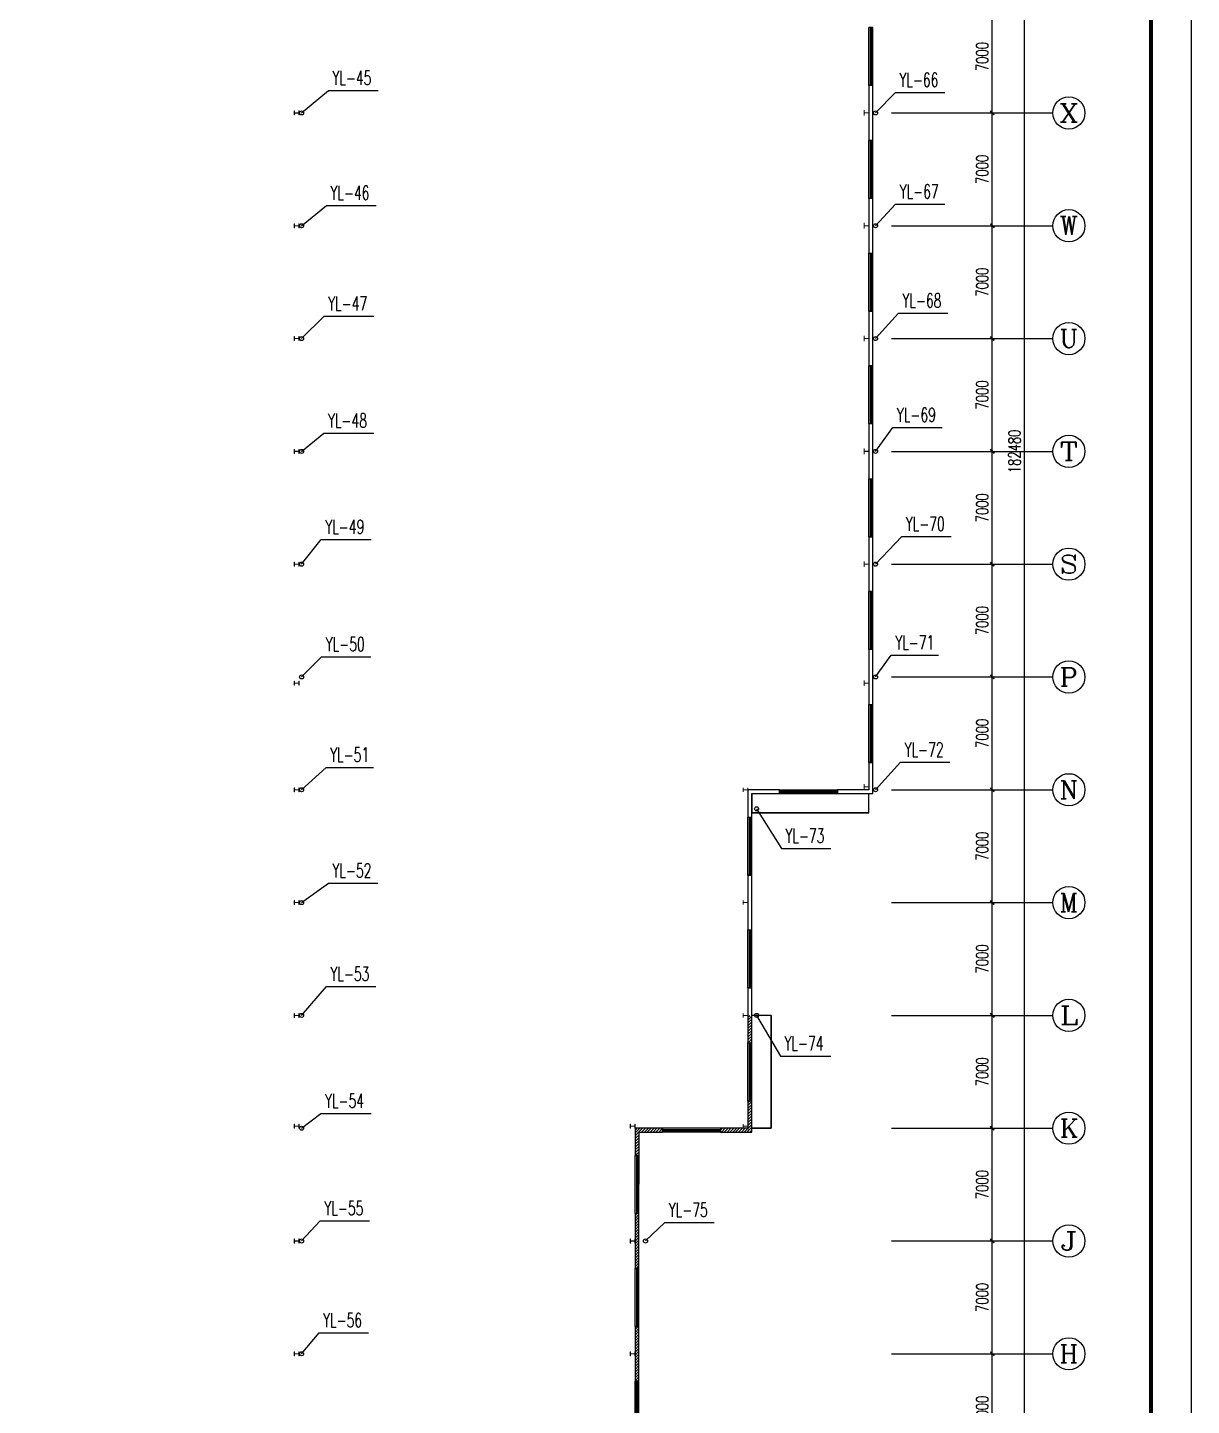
# Model space of a CAD drawing. Extents: x -4407041 to 173436, y -470270 to -29437.
# Drawn here: x -60078 to 12128, y -215987 to -130482 of the extents above; entities that cross this region are included whole.
import ezdxf
from ezdxf.enums import TextEntityAlignment as Align

# ---------------------------------------------------------------- set-up
doc = ezdxf.new("R2010")
doc.units = 0
doc.header["$LTSCALE"] = 1000
doc.header["$MEASUREMENT"] = 0
for name, color, linetype in [('AXIS', 3, 'Continuous'), ('AXIS_TEXT', 7, 'Continuous'), ('DIM_雨水', 3, 'Continuous'), ('PUB_HATCH', 8, 'Continuous'), ('PUB_TITLE', 4, 'Continuous'), ('VPIPE-雨水', 4, 'Continuous'), ('WALL', 9, 'Continuous'), ('WINDOW', 4, 'Continuous')]:
    doc.layers.add(name, color=color, linetype=linetype)
doc.layers.add('STXT_XG_THIN', color=2, linetype='Continuous', lineweight=0)
doc.styles.add('_TCH_AXIS', font='COMPLEX', dxfattribs={"bigfont": 'GBCBIG'})
doc.styles.add('_TCH_DIM_T3', font='SIMPLEX', dxfattribs={"width": 0.705882, "bigfont": 'GBCBIG'})
doc.styles.add('_TWT_SERIAL', font='COMPLEX', dxfattribs={"width": 0.8, "height": 3.5, "bigfont": 'HZTXT'})
doc.styles.add('COMPLEX', font='COMPLEX')
doc.dimstyles.new('_TCH_ARCH&&250', dxfattribs={"dimtxt": 743.75, "dimasz": 250, "dimexe": 625, "dimexo": 750, "dimgap": 250, "dimtad": 1, "dimdec": 0, "dimzin": 0, "dimdsep": 46, "dimtxsty": '_TCH_DIM_T3', "dimblk": 'ARCHTICK', "dimcen": 0.09, "dimclrt": 7, "dimazin": 2, "dimtfac": 1, "dimtdec": 0, "dimtix": 1, "dimtmove": 2, "dimatfit": 3, "dimfxl": 0, "dimtolj": 1, "dimtzin": 0, "dimarcsym": 0})
pattern_1 = [(45, (0, 89.76), (-88.38838, 88.38838), [])]

# ---------------------------------------------------------------- blocks, each defined once
blk = doc.blocks.new('_ArchTick')
at = {"color": 0, "linetype": 'ByBlock', "const_width": 0.4}
blk.add_lwpolyline([(-0.5, -0.5), (0.5, 0.5)], dxfattribs=at)
blk = doc.blocks.new('*D326')
at = {"layer": 'AXIS', "color": 0, "lineweight": -2}
for p, q in [((-5726, -212782), (399, -212782)), ((-226, -219782), (-226, -212782)), ((-5726, -219782), (399, -219782))]:
    blk.add_line(p, q, dxfattribs=at)
at = {"layer": 'Defpoints', "color": 0}
for p in [(-6476, -212782), (-226, -212782), (-6476, -219782)]:
    blk.add_point(p, dxfattribs=at)
at = {"layer": 'AXIS', "color": 0, "lineweight": -2, "xscale": 250, "yscale": 250, "zscale": 250}
for p, rotation in [((-226, -212782), 90), ((-226, -219782), 270)]:
    blk.add_blockref('_ArchTick', p, dxfattribs=dict(at, rotation=rotation))
at = {"layer": 'AXIS', "color": 7, "insert": (-848, -216282), "char_height": 743.8, "attachment_point": 5, "rotation": 90, "style": '_TCH_DIM_T3'}
blk.add_mtext('\\A1;7000', dxfattribs=at)
blk = doc.blocks.new('*D327')
at = {"layer": 'AXIS', "color": 0, "lineweight": -2}
for p, q in [((-5726, -205782), (399, -205782)), ((-226, -212782), (-226, -205782)), ((-5726, -212782), (399, -212782))]:
    blk.add_line(p, q, dxfattribs=at)
at = {"layer": 'Defpoints', "color": 0}
for p in [(-6476, -205782), (-226, -205782), (-6476, -212782)]:
    blk.add_point(p, dxfattribs=at)
at = {"layer": 'AXIS', "color": 0, "lineweight": -2, "xscale": 250, "yscale": 250, "zscale": 250}
for p, rotation in [((-226, -205782), 90), ((-226, -212782), 270)]:
    blk.add_blockref('_ArchTick', p, dxfattribs=dict(at, rotation=rotation))
at = {"layer": 'AXIS', "color": 7, "insert": (-848, -209282), "char_height": 743.8, "attachment_point": 5, "rotation": 90, "style": '_TCH_DIM_T3'}
blk.add_mtext('\\A1;7000', dxfattribs=at)
blk = doc.blocks.new('*D328')
at = {"layer": 'AXIS', "color": 0, "lineweight": -2}
for p, q in [((-5726, -198782), (399, -198782)), ((-226, -205782), (-226, -198782)), ((-5726, -205782), (399, -205782))]:
    blk.add_line(p, q, dxfattribs=at)
at = {"layer": 'Defpoints', "color": 0}
for p in [(-6476, -198782), (-226, -198782), (-6476, -205782)]:
    blk.add_point(p, dxfattribs=at)
at = {"layer": 'AXIS', "color": 0, "lineweight": -2, "xscale": 250, "yscale": 250, "zscale": 250}
for p, rotation in [((-226, -198782), 90), ((-226, -205782), 270)]:
    blk.add_blockref('_ArchTick', p, dxfattribs=dict(at, rotation=rotation))
at = {"layer": 'AXIS', "color": 7, "insert": (-848, -202282), "char_height": 743.8, "attachment_point": 5, "rotation": 90, "style": '_TCH_DIM_T3'}
blk.add_mtext('\\A1;7000', dxfattribs=at)
blk = doc.blocks.new('*D329')
at = {"layer": 'AXIS', "color": 0, "lineweight": -2}
for p, q in [((-5726, -191782), (399, -191782)), ((-226, -198782), (-226, -191782)), ((-5726, -198782), (399, -198782))]:
    blk.add_line(p, q, dxfattribs=at)
at = {"layer": 'Defpoints', "color": 0}
for p in [(-6476, -191782), (-226, -191782), (-6476, -198782)]:
    blk.add_point(p, dxfattribs=at)
at = {"layer": 'AXIS', "color": 0, "lineweight": -2, "xscale": 250, "yscale": 250, "zscale": 250}
for p, rotation in [((-226, -191782), 90), ((-226, -198782), 270)]:
    blk.add_blockref('_ArchTick', p, dxfattribs=dict(at, rotation=rotation))
at = {"layer": 'AXIS', "color": 7, "insert": (-848, -195282), "char_height": 743.8, "attachment_point": 5, "rotation": 90, "style": '_TCH_DIM_T3'}
blk.add_mtext('\\A1;7000', dxfattribs=at)
blk = doc.blocks.new('*D330')
at = {"layer": 'AXIS', "color": 0, "lineweight": -2}
for p, q in [((-5726, -184782), (399, -184782)), ((-226, -191782), (-226, -184782)), ((-5726, -191782), (399, -191782))]:
    blk.add_line(p, q, dxfattribs=at)
at = {"layer": 'Defpoints', "color": 0}
for p in [(-6476, -184782), (-226, -184782), (-6476, -191782)]:
    blk.add_point(p, dxfattribs=at)
at = {"layer": 'AXIS', "color": 0, "lineweight": -2, "xscale": 250, "yscale": 250, "zscale": 250}
for p, rotation in [((-226, -184782), 90), ((-226, -191782), 270)]:
    blk.add_blockref('_ArchTick', p, dxfattribs=dict(at, rotation=rotation))
at = {"layer": 'AXIS', "color": 7, "insert": (-848, -188282), "char_height": 743.8, "attachment_point": 5, "rotation": 90, "style": '_TCH_DIM_T3'}
blk.add_mtext('\\A1;7000', dxfattribs=at)
blk = doc.blocks.new('*D331')
at = {"layer": 'AXIS', "color": 0, "lineweight": -2}
for p, q in [((-5726, -177782), (399, -177782)), ((-226, -184782), (-226, -177782)), ((-5726, -184782), (399, -184782))]:
    blk.add_line(p, q, dxfattribs=at)
at = {"layer": 'Defpoints', "color": 0}
for p in [(-6476, -177782), (-226, -177782), (-6476, -184782)]:
    blk.add_point(p, dxfattribs=at)
at = {"layer": 'AXIS', "color": 0, "lineweight": -2, "xscale": 250, "yscale": 250, "zscale": 250}
for p, rotation in [((-226, -177782), 90), ((-226, -184782), 270)]:
    blk.add_blockref('_ArchTick', p, dxfattribs=dict(at, rotation=rotation))
at = {"layer": 'AXIS', "color": 7, "insert": (-848, -181282), "char_height": 743.8, "attachment_point": 5, "rotation": 90, "style": '_TCH_DIM_T3'}
blk.add_mtext('\\A1;7000', dxfattribs=at)
blk = doc.blocks.new('*D332')
at = {"layer": 'AXIS', "color": 0, "lineweight": -2}
for p, q in [((-5726, -170782), (399, -170782)), ((-226, -177782), (-226, -170782)), ((-5726, -177782), (399, -177782))]:
    blk.add_line(p, q, dxfattribs=at)
at = {"layer": 'Defpoints', "color": 0}
for p in [(-6476, -170782), (-226, -170782), (-6476, -177782)]:
    blk.add_point(p, dxfattribs=at)
at = {"layer": 'AXIS', "color": 0, "lineweight": -2, "xscale": 250, "yscale": 250, "zscale": 250}
for p, rotation in [((-226, -170782), 90), ((-226, -177782), 270)]:
    blk.add_blockref('_ArchTick', p, dxfattribs=dict(at, rotation=rotation))
at = {"layer": 'AXIS', "color": 7, "insert": (-848, -174282), "char_height": 743.8, "attachment_point": 5, "rotation": 90, "style": '_TCH_DIM_T3'}
blk.add_mtext('\\A1;7000', dxfattribs=at)
blk = doc.blocks.new('*D333')
at = {"layer": 'AXIS', "color": 0, "lineweight": -2}
for p, q in [((-5726, -163782), (399, -163782)), ((-226, -170782), (-226, -163782)), ((-5726, -170782), (399, -170782))]:
    blk.add_line(p, q, dxfattribs=at)
at = {"layer": 'Defpoints', "color": 0}
for p in [(-6476, -163782), (-226, -163782), (-6476, -170782)]:
    blk.add_point(p, dxfattribs=at)
at = {"layer": 'AXIS', "color": 0, "lineweight": -2, "xscale": 250, "yscale": 250, "zscale": 250}
for p, rotation in [((-226, -163782), 90), ((-226, -170782), 270)]:
    blk.add_blockref('_ArchTick', p, dxfattribs=dict(at, rotation=rotation))
at = {"layer": 'AXIS', "color": 7, "insert": (-848, -167282), "char_height": 743.8, "attachment_point": 5, "rotation": 90, "style": '_TCH_DIM_T3'}
blk.add_mtext('\\A1;7000', dxfattribs=at)
blk = doc.blocks.new('*D334')
at = {"layer": 'AXIS', "color": 0, "lineweight": -2}
for p, q in [((-5726, -156782), (399, -156782)), ((-226, -163782), (-226, -156782)), ((-5726, -163782), (399, -163782))]:
    blk.add_line(p, q, dxfattribs=at)
at = {"layer": 'Defpoints', "color": 0}
for p in [(-6476, -156782), (-226, -156782), (-6476, -163782)]:
    blk.add_point(p, dxfattribs=at)
at = {"layer": 'AXIS', "color": 0, "lineweight": -2, "xscale": 250, "yscale": 250, "zscale": 250}
for p, rotation in [((-226, -156782), 90), ((-226, -163782), 270)]:
    blk.add_blockref('_ArchTick', p, dxfattribs=dict(at, rotation=rotation))
at = {"layer": 'AXIS', "color": 7, "insert": (-848, -160282), "char_height": 743.8, "attachment_point": 5, "rotation": 90, "style": '_TCH_DIM_T3'}
blk.add_mtext('\\A1;7000', dxfattribs=at)
blk = doc.blocks.new('*D335')
at = {"layer": 'AXIS', "color": 0, "lineweight": -2}
for p, q in [((-5726, -149782), (399, -149782)), ((-226, -156782), (-226, -149782)), ((-5726, -156782), (399, -156782))]:
    blk.add_line(p, q, dxfattribs=at)
at = {"layer": 'Defpoints', "color": 0}
for p in [(-6476, -149782), (-226, -149782), (-6476, -156782)]:
    blk.add_point(p, dxfattribs=at)
at = {"layer": 'AXIS', "color": 0, "lineweight": -2, "xscale": 250, "yscale": 250, "zscale": 250}
for p, rotation in [((-226, -149782), 90), ((-226, -156782), 270)]:
    blk.add_blockref('_ArchTick', p, dxfattribs=dict(at, rotation=rotation))
at = {"layer": 'AXIS', "color": 7, "insert": (-848, -153282), "char_height": 743.8, "attachment_point": 5, "rotation": 90, "style": '_TCH_DIM_T3'}
blk.add_mtext('\\A1;7000', dxfattribs=at)
blk = doc.blocks.new('*D336')
at = {"layer": 'AXIS', "color": 0, "lineweight": -2}
for p, q in [((-5726, -142782), (399, -142782)), ((-226, -149782), (-226, -142782)), ((-5726, -149782), (399, -149782))]:
    blk.add_line(p, q, dxfattribs=at)
at = {"layer": 'Defpoints', "color": 0}
for p in [(-6476, -142782), (-226, -142782), (-6476, -149782)]:
    blk.add_point(p, dxfattribs=at)
at = {"layer": 'AXIS', "color": 0, "lineweight": -2, "xscale": 250, "yscale": 250, "zscale": 250}
for p, rotation in [((-226, -142782), 90), ((-226, -149782), 270)]:
    blk.add_blockref('_ArchTick', p, dxfattribs=dict(at, rotation=rotation))
at = {"layer": 'AXIS', "color": 7, "insert": (-848, -146282), "char_height": 743.8, "attachment_point": 5, "rotation": 90, "style": '_TCH_DIM_T3'}
blk.add_mtext('\\A1;7000', dxfattribs=at)
blk = doc.blocks.new('*D337')
at = {"layer": 'AXIS', "color": 0, "lineweight": -2}
for p, q in [((-5726, -135782), (399, -135782)), ((-226, -142782), (-226, -135782)), ((-5726, -142782), (399, -142782))]:
    blk.add_line(p, q, dxfattribs=at)
at = {"layer": 'Defpoints', "color": 0}
for p in [(-6476, -135782), (-226, -135782), (-6476, -142782)]:
    blk.add_point(p, dxfattribs=at)
at = {"layer": 'AXIS', "color": 0, "lineweight": -2, "xscale": 250, "yscale": 250, "zscale": 250}
for p, rotation in [((-226, -135782), 90), ((-226, -142782), 270)]:
    blk.add_blockref('_ArchTick', p, dxfattribs=dict(at, rotation=rotation))
at = {"layer": 'AXIS', "color": 7, "insert": (-848, -139282), "char_height": 743.8, "attachment_point": 5, "rotation": 90, "style": '_TCH_DIM_T3'}
blk.add_mtext('\\A1;7000', dxfattribs=at)
blk = doc.blocks.new('*D338')
at = {"layer": 'AXIS', "color": 0, "lineweight": -2}
for p, q in [((-5726, -128782), (399, -128782)), ((-226, -135782), (-226, -128782)), ((-5726, -135782), (399, -135782))]:
    blk.add_line(p, q, dxfattribs=at)
at = {"layer": 'Defpoints', "color": 0}
for p in [(-6476, -128782), (-226, -128782), (-6476, -135782)]:
    blk.add_point(p, dxfattribs=at)
at = {"layer": 'AXIS', "color": 0, "lineweight": -2, "xscale": 250, "yscale": 250, "zscale": 250}
for p, rotation in [((-226, -128782), 90), ((-226, -135782), 270)]:
    blk.add_blockref('_ArchTick', p, dxfattribs=dict(at, rotation=rotation))
at = {"layer": 'AXIS', "color": 7, "insert": (-848, -132282), "char_height": 743.8, "attachment_point": 5, "rotation": 90, "style": '_TCH_DIM_T3'}
blk.add_mtext('\\A1;7000', dxfattribs=at)
blk = doc.blocks.new('*D350')
at = {"layer": 'AXIS', "color": 0, "lineweight": -2}
for p, q in [((-5726, -65542), (2399, -65542)), ((1774, -248022), (1774, -65542)), ((-5726, -248022), (2399, -248022))]:
    blk.add_line(p, q, dxfattribs=at)
at = {"layer": 'Defpoints', "color": 0}
for p in [(-6476, -65542), (1774, -65542), (-6476, -248022)]:
    blk.add_point(p, dxfattribs=at)
at = {"layer": 'AXIS', "color": 0, "lineweight": -2, "xscale": 250, "yscale": 250, "zscale": 250}
for p, rotation in [((1774, -65542), 90), ((1774, -248022), 270)]:
    blk.add_blockref('_ArchTick', p, dxfattribs=dict(at, rotation=rotation))
at = {"layer": 'AXIS', "color": 7, "insert": (1152, -156782), "char_height": 743.8, "attachment_point": 5, "rotation": 90, "style": '_TCH_DIM_T3'}
blk.add_mtext('\\A1;182480', dxfattribs=at)
blk = doc.blocks.new('$TCHSYS$WIN2D')
for p, q in [((-0.5, 0.5), (0.5, 0.5)), ((-0.5, 0.5), (-0.5, -0.5)), ((0.5, 0.5), (0.5, -0.5)), ((0.5, 0.167), (-0.5, 0.167)), ((0.5, -0.167), (-0.5, -0.167)), ((-0.5, -0.5), (0.5, -0.5))]:
    blk.add_line(p, q)
blk = doc.blocks.new('_AXISO')
blk.add_circle((0, 0), 0.5)
at = {"layer": 'AXIS_TEXT', "style": 'COMPLEX', "width": 1.041667}
blk.add_attdef('A', text='', height=0.56, dxfattribs=at).set_placement((-0.25, -0.28), (0.25, -0.28), align=Align.FIT)

msp = doc.modelspace()

# ---------------------------------------------------------------- hatches: boundary and pattern name
at = {"layer": 'PUB_HATCH'}
h = msp.add_hatch(dxfattribs=at)
h.set_pattern_fill('普通砖', color=256, scale=50, style=0)
h.set_pattern_definition(pattern_1)
h.paths.add_polyline_path([(-15383.2, -191790.1), (-15383.2, -193481.9), (-15143.2, -193481.9), (-15143.2, -191790.1), (-15223.2, -191784.6)])
h = msp.add_hatch(dxfattribs=at)
h.set_pattern_fill('普通砖', color=256, scale=50, style=0)
h.set_pattern_definition(pattern_1)
h.paths.add_polyline_path([(-15143.2, -199021.9), (-15143.2, -197081.9), (-15383.2, -197081.9), (-15383.2, -198781.9)])
h = msp.add_hatch(dxfattribs=at)
h.set_pattern_fill('普通砖', color=256, scale=50, style=0)
h.set_pattern_definition(pattern_1)
h.paths.add_polyline_path([(-22383.2, -198781.9), (-22383.9, -200481.8), (-22143.9, -200481.9), (-22143.3, -199021.9)])
h = msp.add_hatch(dxfattribs=at)
h.set_pattern_fill('普通砖', color=256, scale=50, style=0)
h.set_pattern_definition(pattern_1)
h.paths.add_polyline_path([(-22143.3, -199021.9), (-20683.2, -199021.9), (-20683.2, -198781.9), (-22383.2, -198781.9)])
h = msp.add_hatch(dxfattribs=at)
h.set_pattern_fill('普通砖', color=256, scale=50, style=0)
h.set_pattern_definition(pattern_1)
h.paths.add_polyline_path([(-15383.2, -198781.9), (-17083.2, -198781.9), (-17083.2, -199021.9), (-15143.2, -199021.9)])
h = msp.add_hatch(dxfattribs=at)
h.set_pattern_fill('普通砖', color=256, scale=50, style=0)
h.set_pattern_definition(pattern_1)
h.paths.add_polyline_path([(-22385.6, -204081.8), (-22387.1, -207481.8), (-22147.1, -207481.9), (-22145.6, -204081.9)])
h = msp.add_hatch(dxfattribs=at)
h.set_pattern_fill('普通砖', color=256, scale=50, style=0)
h.set_pattern_definition(pattern_1)
h.paths.add_polyline_path([(-22388.8, -211081.8), (-22390.3, -214481.8), (-22150.3, -214481.9), (-22148.8, -211081.9)])

# ---------------------------------------------------------------- linework, layer by layer
for points in [[(-7883.3, -179221.9), (-15143.2, -179221.9), (-15143.2, -178021.9), (-15143.2, -179221.9), (-7883.3, -179221.9), (-7883.3, -178021.9)], [(-13943.2, -191781.9), (-13943.2, -198781.9), (-15143.2, -198781.9), (-13943.2, -198781.9), (-13943.2, -191781.9), (-15143.2, -191781.9)]]:
    msp.add_lwpolyline(points)
at = {"layer": 'AXIS'}
for p, q in [((-6476.5, -135781.9), (3523.5, -135781.9)), ((-6476.5, -142781.9), (3523.5, -142781.9)), ((-6476.5, -149781.9), (3523.5, -149781.9)), ((-6476.5, -156781.9), (3523.5, -156781.9)), ((-6476.5, -163781.9), (3523.5, -163781.9)), ((-6476.5, -170781.9), (3523.5, -170781.9)), ((-6476.5, -177781.9), (3523.5, -177781.9)), ((-6476.5, -184781.9), (3523.5, -184781.9)), ((-6476.5, -191781.9), (3523.5, -191781.9)), ((-6476.5, -198781.9), (3523.5, -198781.9)), ((-6476.5, -205781.9), (3523.5, -205781.9)), ((-6476.5, -212781.9), (3523.5, -212781.9))]:
    msp.add_line(p, q, dxfattribs=at)
at = {"layer": 'DIM_雨水'}
for p, q in [((-43074.5, -135781.8), (-41416, -134386)), ((-41416, -134386), (-38329.3, -134386)), ((-7468, -135781.9), (-6241.3, -134509.6)), ((-6241.3, -134509.6), (-3179.9, -134509.6)), ((-43074.5, -142781.8), (-41536.5, -141527)), ((-41536.5, -141527), (-38449.8, -141527)), ((-7468, -142781.9), (-6223.3, -141441.6)), ((-6223.3, -141441.6), (-3161.9, -141441.6)), ((-43074.5, -149781.8), (-41677.5, -148399)), ((-41677.5, -148399), (-38590.8, -148399)), ((-7468, -149781.9), (-6050.3, -148206.1)), ((-6050.3, -148206.1), (-2988.9, -148206.1)), ((-7468, -156781.9), (-6394.8, -155307.6)), ((-6394.8, -155307.6), (-3333.4, -155307.6)), ((-43074.5, -156781.8), (-41691.5, -155655)), ((-41691.5, -155655), (-38604.8, -155655)), ((-43074.5, -163781.8), (-41857.5, -162253)), ((-41857.5, -162253), (-38770.8, -162253)), ((-7468, -163781.9), (-5847.3, -162067.1)), ((-5847.3, -162067.1), (-2785.9, -162067.1)), ((-43074.5, -170781.8), (-41834, -169529)), ((-41834, -169529), (-38772.6, -169529)), ((-7468, -170781.9), (-6502.8, -169432.1)), ((-6502.8, -169432.1), (-3567.5, -169432.1)), ((-7468, -177781.9), (-5916.8, -176077.1)), ((-5916.8, -176077.1), (-2855.4, -176077.1)), ((-43074.5, -177781.8), (-41560.5, -176391.5)), ((-41560.5, -176391.5), (-38625.3, -176391.5)), ((-14848.5, -178964.1), (-13312.6, -181418.9)), ((-13312.6, -181418.9), (-10251.2, -181418.9)), ((-43074.5, -184781.8), (-41416.5, -183584)), ((-41416.5, -183584), (-38355.1, -183584)), ((-43074.5, -191781.8), (-41538.5, -189991.5)), ((-41538.5, -189991.5), (-38477.1, -189991.5)), ((-14848.5, -191781.9), (-13363.6, -194302.9)), ((-13363.6, -194302.9), (-10251.4, -194302.9)), ((-43074.5, -198781.8), (-41873.5, -197876)), ((-41873.5, -197876), (-38761.3, -197876)), ((-43074.5, -205781.8), (-41917.5, -204527.5)), ((-41917.5, -204527.5), (-38856.1, -204527.5)), ((-21740.5, -205781.9), (-20547.1, -204636.9)), ((-20547.1, -204636.9), (-17485.7, -204636.9)), ((-43074.5, -212781.8), (-41995.5, -211480)), ((-41995.5, -211480), (-38934.1, -211480))]:
    msp.add_line(p, q, dxfattribs=at)
at = {"layer": 'PUB_TITLE'}
msp.add_lwpolyline([(-136371.5, -29436.9), (-136371.5, -292186.9), (12128.5, -292186.9), (12128.5, -29436.9)], close=True, dxfattribs=at)
at = {"layer": 'PUB_TITLE', "const_width": 250}
msp.add_lwpolyline([(-133871.5, -35686.9), (-133871.5, -289686.9), (9628.5, -289686.9), (9628.5, -35686.9)], close=True, dxfattribs=at)
at = {"layer": 'STXT_XG_THIN', "color": 2}
for points in [[(-43533.2, -135906.8), (-43533.2, -135656.8), (-43523, -135656.8), (-43523, -135778.9), (-43243.4, -135778.9), (-43243.4, -135656.8), (-43233.2, -135656.8), (-43233.2, -135906.8), (-43243.4, -135906.8), (-43243.4, -135784.7), (-43523, -135784.7), (-43523, -135906.8), (-43533.2, -135906.8)], [(-8183.3, -135949), (-8183.3, -135609), (-8173.1, -135609), (-8173.1, -135776.1), (-7893.5, -135776.1), (-7893.5, -135609), (-7883.3, -135609), (-7883.3, -135949), (-7893.5, -135949), (-7893.5, -135781.9), (-8173.1, -135781.9), (-8173.1, -135949), (-8183.3, -135949)], [(-43533.2, -142906.8), (-43533.2, -142656.8), (-43523, -142656.8), (-43523, -142778.9), (-43243.4, -142778.9), (-43243.4, -142656.8), (-43233.2, -142656.8), (-43233.2, -142906.8), (-43243.4, -142906.8), (-43243.4, -142784.7), (-43523, -142784.7), (-43523, -142906.8), (-43533.2, -142906.8)], [(-8183.3, -142949), (-8183.3, -142609), (-8173.1, -142609), (-8173.1, -142776.1), (-7893.5, -142776.1), (-7893.5, -142609), (-7883.3, -142609), (-7883.3, -142949), (-7893.5, -142949), (-7893.5, -142781.9), (-8173.1, -142781.9), (-8173.1, -142949), (-8183.3, -142949)], [(-8183.3, -149949), (-8183.3, -149609), (-8173.1, -149609), (-8173.1, -149776.1), (-7893.5, -149776.1), (-7893.5, -149609), (-7883.3, -149609), (-7883.3, -149949), (-7893.5, -149949), (-7893.5, -149781.9), (-8173.1, -149781.9), (-8173.1, -149949), (-8183.3, -149949)], [(-43533.2, -149906.8), (-43533.2, -149656.8), (-43523, -149656.8), (-43523, -149778.9), (-43243.4, -149778.9), (-43243.4, -149656.8), (-43233.2, -149656.8), (-43233.2, -149906.8), (-43243.4, -149906.8), (-43243.4, -149784.7), (-43523, -149784.7), (-43523, -149906.8), (-43533.2, -149906.8)], [(-43533.2, -156906.8), (-43533.2, -156656.8), (-43523, -156656.8), (-43523, -156778.9), (-43243.4, -156778.9), (-43243.4, -156656.8), (-43233.2, -156656.8), (-43233.2, -156906.8), (-43243.4, -156906.8), (-43243.4, -156784.7), (-43523, -156784.7), (-43523, -156906.8), (-43533.2, -156906.8)], [(-8183.3, -156949), (-8183.3, -156609), (-8173.1, -156609), (-8173.1, -156776.1), (-7893.5, -156776.1), (-7893.5, -156609), (-7883.3, -156609), (-7883.3, -156949), (-7893.5, -156949), (-7893.5, -156781.9), (-8173.1, -156781.9), (-8173.1, -156949), (-8183.3, -156949)], [(-43533.2, -163906.8), (-43533.2, -163656.8), (-43523, -163656.8), (-43523, -163778.9), (-43243.4, -163778.9), (-43243.4, -163656.8), (-43233.2, -163656.8), (-43233.2, -163906.8), (-43243.4, -163906.8), (-43243.4, -163784.7), (-43523, -163784.7), (-43523, -163906.8), (-43533.2, -163906.8)], [(-8183.3, -163949), (-8183.3, -163609), (-8173.1, -163609), (-8173.1, -163776.1), (-7893.5, -163776.1), (-7893.5, -163609), (-7883.3, -163609), (-7883.3, -163949), (-7893.5, -163949), (-7893.5, -163781.9), (-8173.1, -163781.9), (-8173.1, -163949), (-8183.3, -163949)], [(-8183.3, -171339), (-8183.3, -170999), (-8173.1, -170999), (-8173.1, -171166.1), (-7893.5, -171166.1), (-7893.5, -170999), (-7883.3, -170999), (-7883.3, -171339), (-7893.5, -171339), (-7893.5, -171171.9), (-8173.1, -171171.9), (-8173.1, -171339), (-8183.3, -171339)], [(-43533.2, -171296.8), (-43533.2, -171046.8), (-43523, -171046.8), (-43523, -171168.9), (-43243.4, -171168.9), (-43243.4, -171046.8), (-43233.2, -171046.8), (-43233.2, -171296.8), (-43243.4, -171296.8), (-43243.4, -171174.7), (-43523, -171174.7), (-43523, -171296.8), (-43533.2, -171296.8)], [(-43533.2, -177906.8), (-43533.2, -177656.8), (-43523, -177656.8), (-43523, -177778.9), (-43243.4, -177778.9), (-43243.4, -177656.8), (-43233.2, -177656.8), (-43233.2, -177906.8), (-43243.4, -177906.8), (-43243.4, -177784.7), (-43523, -177784.7), (-43523, -177906.8), (-43533.2, -177906.8)], [(-15683.2, -177906.8), (-15683.2, -177656.8), (-15673, -177656.8), (-15673, -177778.9), (-15393.4, -177778.9), (-15393.4, -177656.8), (-15383.2, -177656.8), (-15383.2, -177906.8), (-15393.4, -177906.8), (-15393.4, -177784.7), (-15673, -177784.7), (-15673, -177906.8), (-15683.2, -177906.8)], [(-8183.3, -177776.1), (-8183.3, -177436.1), (-8173.1, -177436.1), (-8173.1, -177603.2), (-7893.5, -177603.2), (-7893.5, -177436.1), (-7883.3, -177436.1), (-7883.3, -177776.1), (-7893.5, -177776.1), (-7893.5, -177609), (-8173.1, -177609), (-8173.1, -177776.1), (-8183.3, -177776.1)], [(-43533.2, -184906.8), (-43533.2, -184656.8), (-43523, -184656.8), (-43523, -184778.9), (-43243.4, -184778.9), (-43243.4, -184656.8), (-43233.2, -184656.8), (-43233.2, -184906.8), (-43243.4, -184906.8), (-43243.4, -184784.7), (-43523, -184784.7), (-43523, -184906.8), (-43533.2, -184906.8)], [(-15683.2, -184906.8), (-15683.2, -184656.8), (-15673, -184656.8), (-15673, -184778.9), (-15393.4, -184778.9), (-15393.4, -184656.8), (-15383.2, -184656.8), (-15383.2, -184906.8), (-15393.4, -184906.8), (-15393.4, -184784.7), (-15673, -184784.7), (-15673, -184906.8), (-15683.2, -184906.8)], [(-43533.2, -191906.8), (-43533.2, -191656.8), (-43523, -191656.8), (-43523, -191778.9), (-43243.4, -191778.9), (-43243.4, -191656.8), (-43233.2, -191656.8), (-43233.2, -191906.8), (-43243.4, -191906.8), (-43243.4, -191784.7), (-43523, -191784.7), (-43523, -191906.8), (-43533.2, -191906.8)], [(-15683.2, -191906.8), (-15683.2, -191656.8), (-15673, -191656.8), (-15673, -191778.9), (-15393.4, -191778.9), (-15393.4, -191656.8), (-15383.2, -191656.8), (-15383.2, -191906.8), (-15393.4, -191906.8), (-15393.4, -191784.7), (-15673, -191784.7), (-15673, -191906.8), (-15683.2, -191906.8)], [(-43533.2, -198781.8), (-43533.2, -198531.8), (-43523, -198531.8), (-43523, -198653.9), (-43243.4, -198653.9), (-43243.4, -198531.8), (-43233.2, -198531.8), (-43233.2, -198781.8), (-43243.4, -198781.8), (-43243.4, -198659.7), (-43523, -198659.7), (-43523, -198781.8), (-43533.2, -198781.8)], [(-22683.2, -198781.9), (-22683.2, -198531.9), (-22673, -198531.9), (-22673, -198654), (-22393.4, -198654), (-22393.4, -198531.9), (-22383.2, -198531.9), (-22383.2, -198781.9), (-22393.4, -198781.9), (-22393.4, -198659.8), (-22673, -198659.8), (-22673, -198781.9), (-22683.2, -198781.9)], [(-15683.2, -198781.9), (-15683.2, -198531.9), (-15673, -198531.9), (-15673, -198654), (-15393.4, -198654), (-15393.4, -198531.9), (-15383.2, -198531.9), (-15383.2, -198781.9), (-15393.4, -198781.9), (-15393.4, -198659.8), (-15673, -198659.8), (-15673, -198781.9), (-15683.2, -198781.9)], [(-43533.2, -205906.8), (-43533.2, -205656.8), (-43523, -205656.8), (-43523, -205778.9), (-43243.4, -205778.9), (-43243.4, -205656.8), (-43233.2, -205656.8), (-43233.2, -205906.8), (-43243.4, -205906.8), (-43243.4, -205784.7), (-43523, -205784.7), (-43523, -205906.8), (-43533.2, -205906.8)], [(-22683.2, -205906.9), (-22683.2, -205656.9), (-22673, -205656.9), (-22673, -205779), (-22393.4, -205779), (-22393.4, -205656.9), (-22383.2, -205656.9), (-22383.2, -205906.9), (-22393.4, -205906.9), (-22393.4, -205784.8), (-22673, -205784.8), (-22673, -205906.9), (-22683.2, -205906.9)], [(-43533.2, -212906.8), (-43533.2, -212656.8), (-43523, -212656.8), (-43523, -212778.9), (-43243.4, -212778.9), (-43243.4, -212656.8), (-43233.2, -212656.8), (-43233.2, -212906.8), (-43243.4, -212906.8), (-43243.4, -212784.7), (-43523, -212784.7), (-43523, -212906.8), (-43533.2, -212906.8)], [(-22683.2, -212906.9), (-22683.2, -212656.9), (-22673, -212656.9), (-22673, -212779), (-22393.4, -212779), (-22393.4, -212656.9), (-22383.2, -212656.9), (-22383.2, -212906.9), (-22393.4, -212906.9), (-22393.4, -212784.8), (-22673, -212784.8), (-22673, -212906.9), (-22683.2, -212906.9)]]:
    msp.add_lwpolyline(points, dxfattribs=at)
at = {"layer": 'VPIPE-雨水'}
for centre in [(-43074.5, -135781.8), (-7468, -135781.9), (-43074.5, -142781.8), (-7468, -142781.9), (-43074.5, -149781.8), (-7468, -149781.9), (-43074.5, -156781.8), (-7468, -156781.9), (-43074.5, -163781.8), (-7468, -163781.9), (-43074.5, -170781.8), (-7468, -170781.9), (-43074.5, -177781.8), (-7468, -177781.9), (-14848.5, -178964.1), (-43074.5, -184781.8), (-43074.5, -191781.8), (-14848.5, -191781.9), (-43074.5, -198781.8), (-43074.5, -205781.8), (-21740.5, -205781.9), (-43074.5, -212781.8)]:
    msp.add_circle(centre, 125, dxfattribs=at)
at = {"layer": 'WALL', "color": 5}
for p, q in [((-7643.2, -134081.9), (-7883.2, -134081.9)), ((-7883.2, -134081.9), (-7883.2, -137481.9)), ((-7643.2, -137481.9), (-7643.2, -134081.9)), ((-7883.2, -137481.9), (-7643.2, -137481.9)), ((-7643.2, -141081.9), (-7883.2, -141081.9)), ((-7883.2, -141081.9), (-7883.2, -144481.9)), ((-7643.2, -144481.9), (-7643.2, -141081.9)), ((-7883.2, -144481.9), (-7643.2, -144481.9)), ((-7643.2, -148081.9), (-7883.2, -148081.9)), ((-7883.2, -148081.9), (-7883.2, -151481.9)), ((-7643.2, -151481.9), (-7643.2, -148081.9)), ((-7883.2, -151481.9), (-7643.2, -151481.9)), ((-7643.2, -155081.9), (-7883.2, -155081.9)), ((-7883.2, -155081.9), (-7883.2, -158481.9)), ((-7643.2, -158481.9), (-7643.2, -155081.9)), ((-7883.2, -158481.9), (-7643.2, -158481.9)), ((-7643.2, -162081.9), (-7883.2, -162081.9)), ((-7883.2, -162081.9), (-7883.2, -165481.9)), ((-7643.2, -165481.9), (-7643.2, -162081.9)), ((-7883.2, -165481.9), (-7643.2, -165481.9)), ((-7643.2, -169081.9), (-7883.2, -169081.9)), ((-7883.2, -169081.9), (-7883.2, -172481.9)), ((-7643.2, -172481.9), (-7643.2, -169081.9)), ((-7883.2, -172481.9), (-7643.2, -172481.9)), ((-7643.2, -176081.9), (-7883.2, -176081.9)), ((-7883.2, -176081.9), (-7883.2, -177781.9)), ((-7643.2, -178021.9), (-7643.2, -176081.9)), ((-13433.2, -177781.9), (-15383.2, -177781.9)), ((-15383.2, -177781.9), (-15383.2, -179481.9)), ((-13433.2, -178021.9), (-13433.2, -177781.9)), ((-7883.2, -177781.9), (-9833.2, -177781.9)), ((-9833.2, -177781.9), (-9833.2, -178021.9)), ((-15143.2, -178021.9), (-13433.2, -178021.9)), ((-15143.2, -179481.9), (-15143.2, -178021.9)), ((-9833.2, -178021.9), (-7643.2, -178021.9)), ((-15383.2, -179481.9), (-15143.2, -179481.9)), ((-15143.2, -183081.9), (-15383.2, -183081.9)), ((-15383.2, -183081.9), (-15383.2, -186481.9)), ((-15143.2, -186481.9), (-15143.2, -183081.9)), ((-15383.2, -186481.9), (-15143.2, -186481.9)), ((-15143.2, -190081.9), (-15383.2, -190081.9)), ((-15383.2, -190081.9), (-15383.2, -191781.9)), ((-15143.2, -191781.9), (-15143.2, -190081.9)), ((-15383.2, -191790.1), (-15383.2, -193481.9)), ((-15143.2, -193481.9), (-15143.2, -191790.1)), ((-15383.2, -193481.9), (-15143.2, -193481.9)), ((-15143.2, -197081.9), (-15383.2, -197081.9)), ((-15383.2, -197081.9), (-15383.2, -198781.9)), ((-15143.2, -199021.9), (-15143.2, -197081.9)), ((-22383.2, -198781.9), (-22383.9, -200481.8)), ((-20683.2, -198781.9), (-22383.2, -198781.9)), ((-22143.9, -200481.9), (-22143.3, -199021.9)), ((-22143.3, -199021.9), (-20683.2, -199021.9)), ((-20683.2, -199021.9), (-20683.2, -198781.9)), ((-15383.2, -198781.9), (-17083.2, -198781.9)), ((-17083.2, -198781.9), (-17083.2, -199021.9)), ((-17083.2, -199021.9), (-15143.2, -199021.9)), ((-22383.9, -200481.8), (-22143.9, -200481.9)), ((-22385.6, -204081.8), (-22387.1, -207481.8)), ((-22145.6, -204081.9), (-22385.6, -204081.8)), ((-22147.1, -207481.9), (-22145.6, -204081.9)), ((-22387.1, -207481.8), (-22147.1, -207481.9)), ((-22388.8, -211081.8), (-22390.3, -214481.8)), ((-22148.8, -211081.9), (-22388.8, -211081.8)), ((-22150.3, -214481.9), (-22148.8, -211081.9)), ((-22390.3, -214481.8), (-22150.3, -214481.9))]:
    msp.add_line(p, q, dxfattribs=at)

# ---------------------------------------------------------------- block references
at = {"layer": 'AXIS'}
ref = msp.add_blockref('_AXISO', (4523.5, -135781.9), dxfattribs=dict(at, xscale=2000, yscale=2000, zscale=2000))
ref.add_attrib('A', 'X', dxfattribs={"layer": 'AXIS_TEXT', "height": 1131.4, "style": '_TCH_AXIS', "width": 1.166667}).set_placement((3957.8, -136347.6), (5089.2, -136347.6), align=Align.FIT)
ref = msp.add_blockref('_AXISO', (4523.5, -142781.9), dxfattribs=dict(at, xscale=2000, yscale=2000, zscale=2000))
ref.add_attrib('A', 'W', dxfattribs={"layer": 'AXIS_TEXT', "height": 1131.4, "style": '_TCH_AXIS', "width": 0.954545}).set_placement((3957.8, -143347.6), (5089.2, -143347.6), align=Align.FIT)
ref = msp.add_blockref('_AXISO', (4523.5, -149781.9), dxfattribs=dict(at, xscale=2000, yscale=2000, zscale=2000))
ref.add_attrib('A', 'U', dxfattribs={"layer": 'AXIS_TEXT', "height": 1131.4, "style": '_TCH_AXIS', "width": 1.05}).set_placement((3957.8, -150347.6), (5089.2, -150347.6), align=Align.FIT)
ref = msp.add_blockref('_AXISO', (4523.5, -156781.9), dxfattribs=dict(at, xscale=2000, yscale=2000, zscale=2000))
ref.add_attrib('A', 'T', dxfattribs={"layer": 'AXIS_TEXT', "height": 1131.4, "style": '_TCH_AXIS', "width": 1.4}).set_placement((3957.8, -157347.6), (5089.2, -157347.6), align=Align.FIT)
ref = msp.add_blockref('_AXISO', (4523.5, -163781.9), dxfattribs=dict(at, xscale=2000, yscale=2000, zscale=2000))
ref.add_attrib('A', 'S', dxfattribs={"layer": 'AXIS_TEXT', "height": 1131.4, "style": '_TCH_AXIS', "width": 1.5}).set_placement((3957.8, -164347.6), (5089.2, -164347.6), align=Align.FIT)
ref = msp.add_blockref('_AXISO', (4523.5, -170781.9), dxfattribs=dict(at, xscale=2000, yscale=2000, zscale=2000))
ref.add_attrib('A', 'P', dxfattribs={"layer": 'AXIS_TEXT', "height": 1131.4, "style": '_TCH_AXIS', "width": 1.235294}).set_placement((3957.8, -171347.6), (5089.2, -171347.6), align=Align.FIT)
ref = msp.add_blockref('_AXISO', (4523.5, -177781.9), dxfattribs=dict(at, xscale=2000, yscale=2000, zscale=2000))
ref.add_attrib('A', 'N', dxfattribs={"layer": 'AXIS_TEXT', "height": 1131.4, "style": '_TCH_AXIS', "width": 1.105263}).set_placement((3957.8, -178347.6), (5089.2, -178347.6), align=Align.FIT)
ref = msp.add_blockref('_AXISO', (4523.5, -184781.9), dxfattribs=dict(at, xscale=2000, yscale=2000, zscale=2000))
ref.add_attrib('A', 'M', dxfattribs={"layer": 'AXIS_TEXT', "height": 1131.4, "style": '_TCH_AXIS'}).set_placement((3957.8, -185347.6), (5089.2, -185347.6), align=Align.FIT)
ref = msp.add_blockref('_AXISO', (4523.5, -191781.9), dxfattribs=dict(at, xscale=2000, yscale=2000, zscale=2000))
ref.add_attrib('A', 'L', dxfattribs={"layer": 'AXIS_TEXT', "height": 1131.4, "style": '_TCH_AXIS', "width": 1.4}).set_placement((3957.8, -192347.6), (5089.2, -192347.6), align=Align.FIT)
ref = msp.add_blockref('_AXISO', (4523.5, -198781.9), dxfattribs=dict(at, xscale=2000, yscale=2000, zscale=2000))
ref.add_attrib('A', 'K', dxfattribs={"layer": 'AXIS_TEXT', "height": 1131.4, "style": '_TCH_AXIS', "width": 1.105263}).set_placement((3957.8, -199347.6), (5089.2, -199347.6), align=Align.FIT)
ref = msp.add_blockref('_AXISO', (4523.5, -205781.9), dxfattribs=dict(at, xscale=2000, yscale=2000, zscale=2000))
ref.add_attrib('A', 'J', dxfattribs={"layer": 'AXIS_TEXT', "height": 1131.4, "style": '_TCH_AXIS', "width": 1.909091}).set_placement((3957.8, -206347.6), (5089.2, -206347.6), align=Align.FIT)
ref = msp.add_blockref('_AXISO', (4523.5, -212781.9), dxfattribs=dict(at, xscale=2000, yscale=2000, zscale=2000))
ref.add_attrib('A', 'H', dxfattribs={"layer": 'AXIS_TEXT', "height": 1131.4, "style": '_TCH_AXIS', "width": 1.05}).set_placement((3957.8, -213347.6), (5089.2, -213347.6), align=Align.FIT)
at = {"layer": 'WINDOW'}
for p, xscale, yscale, zscale, rotation in [((-7763.2, -132281.9), 3600, -240, 3600, 90), ((-7763.2, -139281.9), 3600, -240, 3600, 90), ((-7763.2, -146281.9), 3600, 240, 3600, 90), ((-7763.2, -153281.9), 3600, -240, 3600, 90), ((-7763.2, -160281.9), 3600, 240, 3600, 90), ((-7763.2, -167281.9), 3600, -240, 3600, 90), ((-7763.2, -174281.9), 3600, 240, 3600, 90), ((-15263.2, -181281.9), 3600, 240, 3600, 89.9999999999999), ((-15263.2, -188281.9), 3600, 240, 3600, 89.9999999999999), ((-15263.2, -195281.9), 3600, 240, 3600, 89.99999999999977), ((-18883.2, -198901.9), 3600, -240, 3600, 180), ((-22264.8, -202281.9), -3600, 240, -3600, 269.9738088464871), ((-22268, -209281.9), -3600, -240, -3600, 269.9738088464871), ((-22271.2, -216281.9), -3600, 240, -3600, 269.9738088464871)]:
    msp.add_blockref('$TCHSYS$WIN2D', p, dxfattribs=dict(at, xscale=xscale, yscale=yscale, zscale=zscale, rotation=rotation))
at = {"layer": 'WINDOW', "xscale": 3600, "yscale": -240, "zscale": 3600}
msp.add_blockref('$TCHSYS$WIN2D', (-11633.2, -177901.9), dxfattribs=at)

# ---------------------------------------------------------------- texts
at = {"layer": 'DIM_雨水', "color": 7, "style": '_TWT_SERIAL', "width": 0.64}
for s, p in [('YL-45', (-41170.9, -134036)), ('YL-66', (-5994.9, -134159.6)), ('YL-67', (-5976.9, -141091.6)), ('YL-46', (-41291.4, -141177)), ('YL-68', (-5803.9, -147856.1)), ('YL-47', (-41432.4, -148049)), ('YL-48', (-41446.4, -155305)), ('YL-69', (-6148.4, -154957.6)), ('YL-49', (-41612.4, -161903)), ('YL-70', (-5600.9, -161717.1)), ('YL-50', (-41587.6, -169179)), ('YL-71', (-6249.2, -169082.1)), ('YL-51', (-41307, -176041.5)), ('YL-72', (-5670.4, -175727.1)), ('YL-73', (-13066.2, -181068.9)), ('YL-52', (-41170.1, -183234)), ('YL-53', (-41292.1, -189641.5)), ('YL-74', (-13119.7, -193952.9)), ('YL-54', (-41629.7, -197526)), ('YL-55', (-41671.1, -204177.5)), ('YL-75', (-20300.7, -204286.9)), ('YL-56', (-41749.1, -211130))]:
    msp.add_text(s, height=875, dxfattribs=at).set_placement(p)

# ---------------------------------------------------------------- dimensions: what is measured, and where the dimension line sits
at = {"layer": 'AXIS'}
for p1, p2, distance, picture, middle in [((-6476.5, -248021.9), (-6476.5, -65541.9), -8250, '*D350', (1151.6, -156781.9)), ((-6476.5, -135781.9), (-6476.5, -128781.9), -6250, '*D338', (-848.4, -132281.9)), ((-6476.5, -142781.9), (-6476.5, -135781.9), -6250, '*D337', (-848.4, -139281.9)), ((-6476.5, -149781.9), (-6476.5, -142781.9), -6250, '*D336', (-848.4, -146281.9)), ((-6476.5, -156781.9), (-6476.5, -149781.9), -6250, '*D335', (-848.4, -153281.9)), ((-6476.5, -163781.9), (-6476.5, -156781.9), -6250, '*D334', (-848.4, -160281.9)), ((-6476.5, -170781.9), (-6476.5, -163781.9), -6250, '*D333', (-848.4, -167281.9)), ((-6476.5, -177781.9), (-6476.5, -170781.9), -6250, '*D332', (-848.4, -174281.9)), ((-6476.5, -184781.9), (-6476.5, -177781.9), -6250, '*D331', (-848.4, -181281.9)), ((-6476.5, -191781.9), (-6476.5, -184781.9), -6250, '*D330', (-848.4, -188281.9)), ((-6476.5, -198781.9), (-6476.5, -191781.9), -6250, '*D329', (-848.4, -195281.9)), ((-6476.5, -205781.9), (-6476.5, -198781.9), -6250, '*D328', (-848.4, -202281.9)), ((-6476.5, -212781.9), (-6476.5, -205781.9), -6250, '*D327', (-848.4, -209281.9)), ((-6476.5, -219781.9), (-6476.5, -212781.9), -6250, '*D326', (-848.4, -216281.9))]:
    dim = msp.add_aligned_dim(p1=p1, p2=p2, distance=distance, dimstyle='_TCH_ARCH&&250', dxfattribs=at)
    dim.commit()
    dim.dimension.update_dxf_attribs({"geometry": picture, "text_midpoint": middle})

doc.saveas('drawing.dxf')
